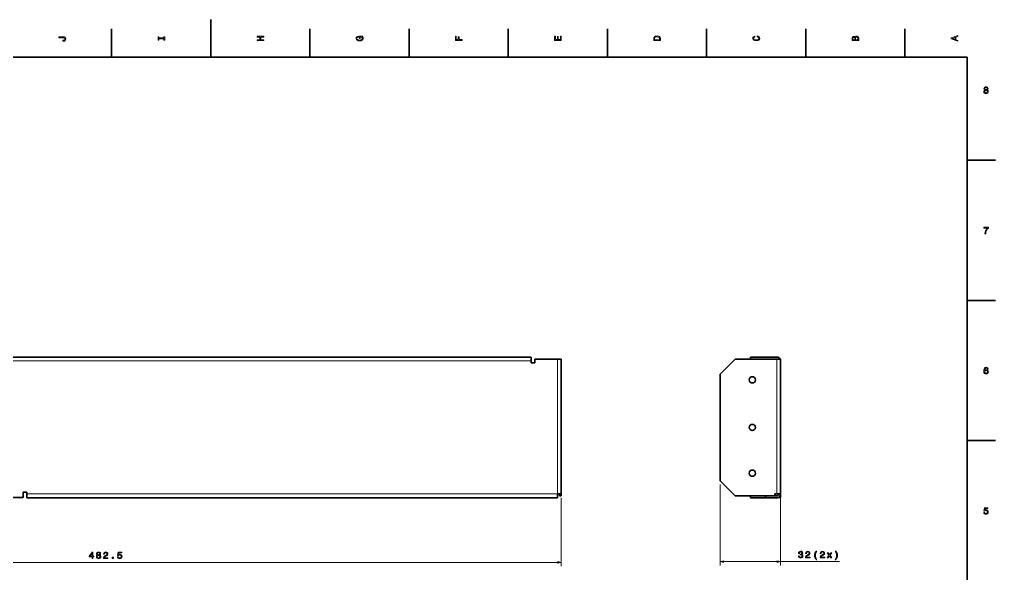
# Model space of a CAD drawing. Extents: x 0 to 841, y 0 to 594.
# Drawn here: x 319 to 836, y 301 to 594 of the extents above; entities that cross this region are included whole.
import ezdxf

# ---------------------------------------------------------------- set-up
doc = ezdxf.new("R2010")
doc.units = 0

msp = doc.modelspace()

# ---------------------------------------------------------------- linework, layer by layer
at = {"color": 7, "lineweight": 35}
for p, q in [((420.5, 574), (420.5, 594)), ((821, 574), (20, 574)), ((821, 20), (821, 574)), ((590.102478, 415.347412), (139.602478, 415.347412)), ((606.102478, 342.947388), (606.102478, 414.347412)), ((698.225586, 414.347412), (720.225586, 414.347412)), ((722.225586, 414.347412), (722.225586, 342.947388)), ((690.225586, 349.947388), (690.225586, 406.347412)), ((321.102478, 341.1474), (256.30249, 341.1474)), ((698.225586, 341.947388), (719.225586, 341.947388)), ((323.102478, 340.947388), (604.102478, 340.947388))]:
    msp.add_line(p, q, dxfattribs=at)
at = {"color": 7, "lineweight": 35, "ltscale": 0.375}
for p, q in [((368, 574), (368, 589)), ((473, 574), (473, 589)), ((525.5, 574), (525.5, 589)), ((578, 574), (578, 589)), ((630.5, 574), (630.5, 589)), ((683, 574), (683, 589)), ((735.5, 574), (735.5, 589)), ((788, 574), (788, 589)), ((821, 519.599976), (836, 519.599976)), ((821, 445.399994), (836, 445.399994)), ((821, 371.200012), (836, 371.200012))]:
    msp.add_line(p, q, dxfattribs=at)
at = {"color": 7, "lineweight": 35, "ltscale": 0.05}
for p, q in [((590.102478, 415.347412), (590.102478, 413.347412)), ((592.102478, 414.347412), (592.102478, 412.347412)), ((606.102478, 414.347412), (604.102478, 414.347412)), ((720.225586, 414.347412), (722.225586, 414.347412)), ((590.102478, 412.347412), (592.102478, 412.347412)), ((323.102478, 343.947388), (321.102478, 343.947388)), ((323.102478, 340.947388), (323.102478, 342.947388)), ((606.102478, 342.947388), (604.102478, 342.947388)), ((604.102478, 340.947388), (604.102478, 342.947388)), ((720.225586, 342.947388), (722.225586, 342.947388))]:
    msp.add_line(p, q, dxfattribs=at)
at = {"color": 7, "lineweight": 35, "ltscale": 0.3}
msp.add_line((604.102478, 414.347412), (592.102478, 414.347412), dxfattribs=at)
at = {"color": 7, "lineweight": 13}
for p, q in [((604.102478, 342.947388), (604.102478, 414.347412)), ((720.225586, 414.347412), (720.225586, 342.947388)), ((590.102478, 413.347412), (139.602478, 413.347412)), ((690.225586, 347.947388), (690.225586, 305.140808)), ((323.102478, 342.947388), (604.102478, 342.947388)), ((606.102478, 340.947388), (606.102478, 304.771545)), ((722.225586, 340.947388), (722.225586, 305.140808)), ((123.602478, 306.771545), (606.102478, 306.771545)), ((690.225586, 307.140808), (753.380798, 307.140808))]:
    msp.add_line(p, q, dxfattribs=at)
at = {"color": 7, "lineweight": 35, "ltscale": 0.282843}
for p, q in [((690.225586, 406.347412), (698.225586, 414.347412)), ((698.225586, 341.947388), (690.225586, 349.947388))]:
    msp.add_line(p, q, dxfattribs=at)
at = {"color": 7, "lineweight": 35, "ltscale": 0.35}
msp.add_line((706.225586, 415.347412), (720.225586, 415.347412), dxfattribs=at)
at = {"color": 7, "lineweight": 35, "ltscale": 0.025}
for p, q in [((706.225586, 414.347412), (706.225586, 415.347412)), ((590.102478, 413.347412), (590.102478, 412.347412)), ((323.102478, 342.947388), (323.102478, 343.947388)), ((605.102478, 342.947388), (605.102478, 341.947388)), ((605.102478, 341.947388), (606.102478, 341.947388)), ((606.102478, 342.947388), (606.102478, 341.947388)), ((706.225586, 341.947388), (706.225586, 340.947388)), ((714.225586, 341.947388), (714.225586, 340.947388)), ((719.225586, 342.947388), (719.225586, 341.947388)), ((719.225586, 342.947388), (720.225586, 342.947388)), ((720.225586, 341.947388), (719.225586, 341.947388)), ((721.225586, 341.1474), (722.225586, 341.1474))]:
    msp.add_line(p, q, dxfattribs=at)
at = {"color": 7, "lineweight": 35, "ltscale": 0.07}
msp.add_line((321.102478, 341.1474), (321.102478, 343.947388), dxfattribs=at)
at = {"color": 7, "lineweight": 35, "ltscale": 0.001701}
msp.add_line((721.225586, 341.215454), (721.225586, 341.1474), dxfattribs=at)
at = {"color": 7, "lineweight": 35, "ltscale": 0.006702}
msp.add_line((721.95752, 341.947388), (722.225586, 341.947388), dxfattribs=at)
at = {"color": 7, "lineweight": 35, "ltscale": 0.025002}
msp.add_line((722.225586, 341.947388), (722.225586, 342.947449), dxfattribs=at)
at = {"color": 7, "lineweight": 35, "ltscale": 0.02}
msp.add_line((722.225586, 341.947388), (722.225586, 341.1474), dxfattribs=at)
at = {"color": 7, "lineweight": 35, "ltscale": 0.2}
msp.add_line((714.225586, 340.947388), (706.225586, 340.947388), dxfattribs=at)
at = {"color": 7, "lineweight": 35, "ltscale": 0.15}
msp.add_line((714.225586, 340.947388), (720.225586, 340.947388), dxfattribs=at)
at = {"color": 7, "lineweight": 13}
for points in [[(342.423279, 584.403442), (342.796478, 584.368164), (343.05368, 584.262268), (343.210022, 584.04541), (343.255402, 583.712524), (343.210022, 583.384705), (343.063782, 583.167847), (342.80658, 583.041809), (342.43338, 583.00647), (342.181213, 583.016602), (342.181213, 582.562683), (342.438416, 582.552612), (342.998199, 582.613098), (343.386536, 582.819885), (343.603394, 583.177979), (343.679047, 583.70752), (343.603394, 584.231995), (343.386536, 584.590088), (343.003265, 584.796814), (342.443451, 584.862427), (340.083221, 584.862427), (340.083221, 584.403442)], [(395.659576, 583.768005), (395.659576, 583.122498), (396.083221, 583.122498), (396.083221, 584.877502), (395.659576, 584.877502), (395.659576, 584.231995), (393.006866, 584.231995), (393.006866, 584.877502), (392.583221, 584.877502), (392.583221, 583.122498), (393.006866, 583.122498), (393.006866, 583.768005)], [(448.583221, 582.829956), (448.583221, 583.299011), (446.939117, 583.299011), (446.939117, 584.700989), (448.583221, 584.700989), (448.583221, 585.164978), (445.083221, 585.164978), (445.083221, 584.700989), (446.510468, 584.700989), (446.510468, 583.299011), (445.083221, 583.299011), (445.083221, 582.829956)], [(500.614197, 584.922913), (501.083221, 585.008667), (501.083221, 585.260803), (499.192017, 585.260803), (499.192017, 583.984863), (499.620697, 583.984863), (499.620697, 584.771606), (499.65094, 584.771606), (500.114929, 584.711121), (500.457855, 584.549744), (500.674713, 584.302612), (500.745331, 583.994934), (500.654541, 583.652039), (500.382202, 583.384705), (499.93338, 583.213257), (499.318085, 583.152771), (498.707855, 583.208191), (498.259003, 583.3797), (497.986694, 583.652039), (497.890869, 584.020203), (497.941284, 584.272339), (498.082489, 584.479126), (498.319519, 584.630432), (498.637268, 584.716125), (498.637268, 585.215454), (498.153107, 585.08429), (497.790009, 584.837158), (497.568085, 584.489197), (497.487396, 584.050415), (497.613495, 583.475525), (497.981628, 583.041809), (498.561615, 582.764404), (499.333221, 582.668579), (500.109863, 582.764404), (500.68985, 583.041809), (501.058014, 583.450317), (501.179047, 583.964722), (501.138702, 584.252197), (501.037842, 584.509399), (500.861328, 584.731262)], [(553.583191, 582.966125), (553.583191, 583.435181), (551.974426, 583.435181), (551.974426, 584.907776), (551.555786, 584.907776), (551.555786, 583.435181), (550.506836, 583.435181), (550.506836, 585.245667), (550.083191, 585.245667), (550.083191, 582.966125)], [(606.083191, 582.940918), (606.083191, 585.159973), (605.659546, 585.159973), (605.659546, 583.404907), (604.474426, 583.404907), (604.474426, 584.968323), (604.055786, 584.968323), (604.055786, 583.404907), (603.006836, 583.404907), (603.006836, 585.119629), (602.583191, 585.119629), (602.583191, 582.940918)], [(655.083191, 583.994934), (655.083191, 582.829956), (658.583191, 582.829956), (658.583191, 583.994934), (658.472229, 584.544678), (658.134338, 584.953186), (657.584656, 585.205322), (656.833191, 585.296143), (656.06665, 585.215454), (655.764038, 585.114563), (655.521973, 584.973328), (655.194153, 584.564819), (655.113464, 584.297546)], [(655.50177, 583.959656), (655.577454, 584.342957), (655.809387, 584.605164), (656.222961, 584.761536), (656.833191, 584.811951), (657.423279, 584.75647), (657.836792, 584.600159), (658.083923, 584.332886), (658.164612, 583.959656), (658.164612, 583.299011), (655.50177, 583.299011)], [(709.782043, 584.817017), (710.205688, 584.716125), (710.50824, 584.549744), (710.694885, 584.317749), (710.755371, 584.04541), (710.664612, 583.71759), (710.392273, 583.460388), (709.948486, 583.28894), (709.333191, 583.233459), (708.722961, 583.28894), (708.274109, 583.455322), (708.00177, 583.712524), (707.905945, 584.04541), (707.95636, 584.287476), (708.097595, 584.494263), (708.324524, 584.65564), (708.637207, 584.766602), (708.637207, 585.245667), (708.158142, 585.09436), (707.794983, 584.832153), (707.568054, 584.47406), (707.487366, 584.04541), (707.613464, 583.510803), (707.966492, 583.102295), (708.546448, 582.840088), (709.333191, 582.749268), (710.119934, 582.840088), (710.69989, 583.102295), (711.057983, 583.510803), (711.179016, 584.04541), (711.083191, 584.514404), (710.815918, 584.892639), (710.377136, 585.159973), (709.782043, 585.301147)], [(761.691956, 584.630432), (761.399475, 584.983459), (761.202759, 585.074219), (760.960693, 585.104492), (760.582458, 585.03894), (760.31012, 584.842224), (760.143738, 584.524475), (760.083191, 584.080688), (760.083191, 582.835022), (763.583191, 582.835022), (763.583191, 584.151306), (763.512573, 584.6203), (763.305786, 584.968323), (762.978027, 585.185181), (762.53418, 585.260803), (762.236633, 585.215454), (761.989502, 585.09436), (761.807983, 584.897705)], [(761.535645, 583.984863), (761.535645, 583.299011), (760.50177, 583.299011), (760.50177, 584.025208), (760.532043, 584.297546), (760.622803, 584.489197), (760.779175, 584.605164), (761.011169, 584.645569), (761.243103, 584.600159), (761.404541, 584.479126), (761.505371, 584.272339)], [(763.164612, 584.095825), (763.164612, 583.299011), (761.95929, 583.299011), (761.95929, 584.050415), (761.994568, 584.368164), (762.100464, 584.595093), (762.282043, 584.731262), (762.544312, 584.776672), (762.821655, 584.731262), (763.013306, 584.605164), (763.129272, 584.393372)], [(816.083191, 582.466858), (816.083191, 582.930847), (815.054382, 583.299011), (815.054382, 584.695984), (816.083191, 585.064148), (816.083191, 585.538208), (812.578125, 584.257202), (812.578125, 583.742798)], [(814.625671, 583.460388), (813.082458, 584), (814.625671, 584.539612)], [(830.374634, 556.752991), (830.117432, 556.611755), (829.940918, 556.4151), (829.829956, 556.167969), (829.794678, 555.870422), (829.875366, 555.42157), (830.107361, 555.073608), (830.485596, 554.851685), (831, 554.76593), (831.509399, 554.851685), (831.887634, 555.073608), (832.119629, 555.42157), (832.205322, 555.870422), (832.164978, 556.167969), (832.059082, 556.4151), (831.877502, 556.611755), (831.625366, 556.752991), (831.827087, 556.874023), (831.968323, 557.040466), (832.054016, 557.242188), (832.08429, 557.489319), (832.003601, 557.847351), (831.791809, 558.134827), (831.448853, 558.321411), (831, 558.392029), (830.546143, 558.321411), (830.203186, 558.134827), (829.986328, 557.847351), (829.910645, 557.489319), (829.935913, 557.242188), (830.021606, 557.040466)], [(830.278809, 555.880493), (830.324219, 556.147827), (830.470459, 556.349548), (830.697388, 556.480652), (831, 556.526062), (831.297546, 556.480652), (831.524475, 556.349548), (831.670776, 556.147827), (831.721191, 555.880493), (831.670776, 555.593018), (831.524475, 555.37616), (831.297546, 555.234985), (831, 555.189575), (830.697388, 555.234985), (830.470459, 555.37616), (830.324219, 555.593018)], [(830.389771, 557.448975), (830.430115, 557.670837), (830.551147, 557.842346), (830.742798, 557.948242), (831, 557.988586), (831.252197, 557.948242), (831.443787, 557.842346), (831.564819, 557.670837), (831.610229, 557.448975), (831.564819, 557.221985), (831.443787, 557.045471), (831.252197, 556.929504), (831, 556.894226), (830.742798, 556.93457), (830.551147, 557.045471), (830.430115, 557.221985)], [(830.299011, 480.666779), (830.80835, 480.666779), (830.974792, 481.498901), (831.267273, 482.275574), (831.680847, 482.996735), (832.220459, 483.672546), (832.220459, 484.091125), (829.819885, 484.091125), (829.819885, 483.632202), (831.736328, 483.632202), (831.18158, 482.951355), (830.763, 482.240265), (830.470459, 481.483795)], [(832.210388, 409.023682), (832.114563, 409.43219), (831.892639, 409.734772), (831.549744, 409.926422), (831.105896, 409.991974), (830.80835, 409.956665), (830.551147, 409.86087), (830.324219, 409.704529), (830.132568, 409.482605), (829.981262, 409.205231), (829.8703, 408.86734), (829.799744, 408.468933), (829.779541, 408.020081), (829.860229, 407.303955), (830.107361, 406.784485), (830.505798, 406.471802), (831.050415, 406.365906), (831.539612, 406.456665), (831.912842, 406.693726), (832.154907, 407.066925), (832.240662, 407.540985), (832.154907, 408.020081), (831.922913, 408.388245), (831.564819, 408.620239), (831.121033, 408.700928), (830.641907, 408.600037), (830.283875, 408.312592), (830.359497, 408.86734), (830.520874, 409.265747), (830.768005, 409.502777), (831.110962, 409.583496), (831.363098, 409.543121), (831.554749, 409.437225), (831.680847, 409.260712), (831.746399, 409.023682)], [(831.751465, 407.535919), (831.695984, 407.218201), (831.554749, 406.976135), (831.32782, 406.814758), (831.04541, 406.764313), (830.747864, 406.814758), (830.520874, 406.9711), (830.374634, 407.213165), (830.329285, 407.530884), (830.3797, 407.843567), (830.520874, 408.080597), (830.752869, 408.231903), (831.065552, 408.287384), (831.337891, 408.231903), (831.554749, 408.085632), (831.695984, 407.848602)], [(829.749268, 333.179596), (829.860229, 332.766052), (830.107361, 332.443298), (830.470459, 332.241577), (830.934448, 332.165924), (831.443787, 332.256683), (831.842224, 332.503815), (832.09436, 332.897186), (832.190186, 333.40152), (832.104492, 333.870544), (831.862427, 334.238678), (831.484131, 334.475708), (830.994934, 334.561462), (830.616699, 334.500946), (830.324219, 334.334503), (830.465454, 335.277588), (831.998535, 335.277588), (831.998535, 335.691132), (830.127502, 335.691132), (829.850159, 333.835236), (830.253601, 333.835236), (830.546143, 334.072266), (830.919312, 334.15799), (831.242065, 334.102509), (831.489197, 333.941132), (831.645569, 333.694031), (831.700989, 333.376282), (831.645569, 333.058563), (831.484131, 332.811462), (831.237061, 332.655121), (830.919312, 332.59964), (830.652039, 332.634949), (830.445251, 332.750946), (830.293945, 332.932495), (830.218323, 333.179596)], [(357.657806, 308.771545), (358.111694, 308.771545), (358.111694, 309.638977), (358.610962, 309.638977), (358.610962, 310.042419), (358.111694, 310.042419), (358.111694, 312.195862), (357.652771, 312.195862), (356.119629, 310.082764), (356.119629, 309.638977), (357.657806, 309.638977)], [(356.543274, 310.042419), (357.657806, 311.61084), (357.657806, 310.042419)], [(360.491089, 310.657715), (360.233887, 310.516479), (360.057373, 310.319824), (359.946411, 310.072693), (359.911133, 309.775146), (359.991821, 309.326294), (360.223816, 308.978333), (360.602051, 308.756409), (361.116455, 308.670654), (361.625824, 308.756409), (362.004059, 308.978333), (362.236053, 309.326294), (362.321777, 309.775146), (362.281433, 310.072693), (362.175537, 310.319824), (361.993958, 310.516479), (361.741821, 310.657715), (361.943542, 310.778748), (362.084747, 310.94519), (362.170471, 311.146912), (362.200745, 311.393982), (362.120056, 311.752075), (361.908234, 312.039551), (361.565308, 312.226135), (361.116455, 312.296753), (360.662567, 312.226135), (360.319641, 312.039551), (360.102783, 311.752075), (360.0271, 311.393982), (360.052338, 311.146912), (360.138062, 310.94519)], [(360.395264, 309.785217), (360.440674, 310.05249), (360.586914, 310.254211), (360.813843, 310.385376), (361.116455, 310.430725), (361.414001, 310.385376), (361.640961, 310.254211), (361.787201, 310.05249), (361.837646, 309.785217), (361.787201, 309.497742), (361.640961, 309.280884), (361.414001, 309.139709), (361.116455, 309.094299), (360.813843, 309.139709), (360.586914, 309.280884), (360.440674, 309.497742)], [(360.506226, 311.353638), (360.54657, 311.575562), (360.667603, 311.747009), (360.859253, 311.852966), (361.116455, 311.893311), (361.368622, 311.852966), (361.560242, 311.747009), (361.681305, 311.575562), (361.726685, 311.353638), (361.681305, 311.126709), (361.560242, 310.950195), (361.368622, 310.834229), (361.116455, 310.798889), (360.859253, 310.839233), (360.667603, 310.950195), (360.54657, 311.126709)], [(363.621918, 308.771545), (366.027557, 308.771545), (366.027557, 309.205261), (364.126251, 309.205261), (364.232178, 309.442261), (364.413727, 309.638977), (364.973511, 309.997009), (365.271057, 310.148315), (365.603912, 310.365173), (365.840942, 310.617371), (365.977112, 310.914917), (366.027557, 311.252808), (365.941803, 311.676453), (365.704773, 312.009277), (365.341675, 312.221069), (364.87265, 312.296753), (364.388489, 312.210999), (364.020355, 311.973999), (363.783325, 311.595764), (363.702637, 311.096436), (363.702637, 311.025879), (364.16156, 311.025879), (364.16156, 311.066223), (364.20694, 311.409119), (364.343109, 311.661316), (364.559967, 311.822693), (364.847443, 311.878174), (365.139954, 311.827698), (365.356812, 311.70166), (365.498016, 311.504944), (365.548431, 311.257813), (365.513123, 311.025879), (365.417328, 310.829163), (365.25592, 310.657715), (365.034027, 310.506409), (364.736481, 310.345032), (364.242249, 310.032349), (363.894257, 309.699463), (363.6875, 309.296021), (363.621918, 308.786682)], [(371.073792, 309.684326), (371.184753, 309.270813), (371.431885, 308.948059), (371.794983, 308.746338), (372.258972, 308.670654), (372.768311, 308.761414), (373.166748, 309.008545), (373.418884, 309.401917), (373.514709, 309.90625), (373.428986, 310.375305), (373.18692, 310.743408), (372.808655, 310.980469), (372.319489, 311.066223), (371.941223, 311.005676), (371.648743, 310.839233), (371.789948, 311.782349), (373.32309, 311.782349), (373.32309, 312.195862), (371.452026, 312.195862), (371.174683, 310.339966), (371.578125, 310.339966), (371.870636, 310.577026), (372.243835, 310.66272), (372.566589, 310.607239), (372.813721, 310.445862), (372.970062, 310.198792), (373.025513, 309.881042), (372.970062, 309.563293), (372.808655, 309.316223), (372.561554, 309.159851), (372.243835, 309.10437), (371.976532, 309.139709), (371.769775, 309.255676), (371.618469, 309.437256), (371.542816, 309.684326)], [(731.611816, 310.240234), (731.611816, 310.204895), (731.692505, 309.720764), (731.929504, 309.357666), (732.302734, 309.125671), (732.796936, 309.039917), (733.321472, 309.125671), (733.714844, 309.347595), (733.96698, 309.700562), (734.057739, 310.15448), (734.017395, 310.452026), (733.906494, 310.694092), (733.724915, 310.880676), (733.482849, 311.016846), (733.810669, 311.289185), (733.926636, 311.7229), (733.851013, 312.116272), (733.634155, 312.413818), (733.281128, 312.600464), (732.796936, 312.666016), (732.343079, 312.585327), (731.995056, 312.363403), (731.768127, 312.010376), (731.692505, 311.541382), (731.692505, 311.506042), (732.141357, 311.506042), (732.181702, 311.828857), (732.312805, 312.060852), (732.524597, 312.202026), (732.822144, 312.252441), (733.084412, 312.212097), (733.276062, 312.106201), (733.392029, 311.934753), (733.437439, 311.702759), (733.392029, 311.455627), (733.270996, 311.289185), (733.059204, 311.188354), (732.771729, 311.158081), (732.575073, 311.163147), (732.575073, 310.764709), (732.822144, 310.77478), (733.139893, 310.729431), (733.376953, 310.608398), (733.518127, 310.411682), (733.568542, 310.15448), (733.513062, 309.862), (733.366821, 309.645142), (733.134827, 309.508972), (732.827209, 309.463562), (732.509521, 309.513977), (732.277527, 309.665283), (732.131226, 309.907349), (732.075806, 310.240234)], [(735.388184, 309.140808), (737.793762, 309.140808), (737.793762, 309.574524), (735.892456, 309.574524), (735.998413, 309.811523), (736.179932, 310.00824), (736.739746, 310.366272), (737.037292, 310.517578), (737.370178, 310.734436), (737.607178, 310.986633), (737.743347, 311.28418), (737.793762, 311.62207), (737.708069, 312.045715), (737.471008, 312.37854), (737.10791, 312.590332), (736.638916, 312.666016), (736.154724, 312.580261), (735.78656, 312.343262), (735.549561, 311.965027), (735.468872, 311.465698), (735.468872, 311.395142), (735.927795, 311.395142), (735.927795, 311.435486), (735.973145, 311.778381), (736.109375, 312.030579), (736.326172, 312.191956), (736.613647, 312.247437), (736.906189, 312.19696), (737.123047, 312.070923), (737.264221, 311.874207), (737.314697, 311.627075), (737.279358, 311.395142), (737.183533, 311.198425), (737.022156, 311.026978), (736.800293, 310.875671), (736.502686, 310.714294), (736.008484, 310.401611), (735.660522, 310.068726), (735.453735, 309.665283), (735.388184, 309.155945)], [(741.022888, 308.167419), (741.340637, 308.167419), (741.053162, 308.702026), (740.85144, 309.261841), (740.725342, 309.851868), (740.684998, 310.44696), (740.725342, 311.042114), (740.85144, 311.627075), (741.053162, 312.191956), (741.340637, 312.726501), (741.022888, 312.726501), (740.654724, 312.171753), (740.397522, 311.62207), (740.246216, 311.047119), (740.200867, 310.44696), (740.246216, 309.841797), (740.397522, 309.271912), (740.654724, 308.722229)], [(743.160217, 309.140808), (745.565857, 309.140808), (745.565857, 309.574524), (743.664551, 309.574524), (743.770447, 309.811523), (743.952026, 310.00824), (744.51178, 310.366272), (744.809326, 310.517578), (745.142212, 310.734436), (745.379211, 310.986633), (745.515381, 311.28418), (745.565857, 311.62207), (745.480103, 312.045715), (745.243042, 312.37854), (744.879944, 312.590332), (744.41095, 312.666016), (743.926758, 312.580261), (743.558655, 312.343262), (743.321594, 311.965027), (743.240906, 311.465698), (743.240906, 311.395142), (743.699829, 311.395142), (743.699829, 311.435486), (743.745239, 311.778381), (743.881409, 312.030579), (744.098267, 312.191956), (744.385742, 312.247437), (744.678223, 312.19696), (744.895081, 312.070923), (745.036316, 311.874207), (745.086731, 311.627075), (745.051392, 311.395142), (744.955627, 311.198425), (744.794189, 311.026978), (744.572327, 310.875671), (744.27478, 310.714294), (743.780518, 310.401611), (743.432556, 310.068726), (743.225769, 309.665283), (743.160217, 309.155945)], [(747.405579, 309.140808), (748.101563, 310.194824), (748.817688, 309.140808), (749.352295, 309.140808), (748.383972, 310.537781), (749.296814, 311.848999), (748.78241, 311.848999), (748.121765, 310.865601), (747.46106, 311.848999), (746.936584, 311.848999), (747.83429, 310.532715), (746.886169, 309.140808)], [(751.499695, 308.167419), (751.862793, 308.722229), (752.119995, 309.271912), (752.271301, 309.841797), (752.321716, 310.44696), (752.271301, 311.047119), (752.119995, 311.62207), (751.862793, 312.171753), (751.499695, 312.726501), (751.181946, 312.726501), (751.464417, 312.191956), (751.666138, 311.627075), (751.78717, 311.042114), (751.83252, 310.44696), (751.78717, 309.851868), (751.666138, 309.261841), (751.459351, 308.702026), (751.181946, 308.167419)], [(368.240509, 308.771545), (368.936493, 308.771545), (368.936493, 309.522949), (368.240509, 309.522949)]]:
    msp.add_lwpolyline(points, close=True, dxfattribs=at)
for points in [[(604.170654, 306.253906), (606.102478, 306.771545), (604.170654, 307.289185)], [(692.15741, 307.658447), (690.225586, 307.140808), (692.15741, 306.623169)], [(720.293701, 306.623169), (722.225586, 307.140808), (720.293701, 307.658447)]]:
    msp.add_lwpolyline(points, dxfattribs=at)
at = {"color": 7, "lineweight": 35}
for centre in [(707.225586, 403.347412), (707.225586, 378.1474), (707.225586, 353.947388)]:
    msp.add_circle(centre, 1.65, dxfattribs=at)
for centre, radius, start, end in [((720.225586, 413.347412), 2, 29.999984, 90.000003), ((720.225586, 342.947388), 1, 269.999997, 360), ((720.225586, 342.947388), 2, 269.999997, 360)]:
    msp.add_arc(centre, radius, start, end, dxfattribs=at)

doc.saveas('drawing.dxf')
